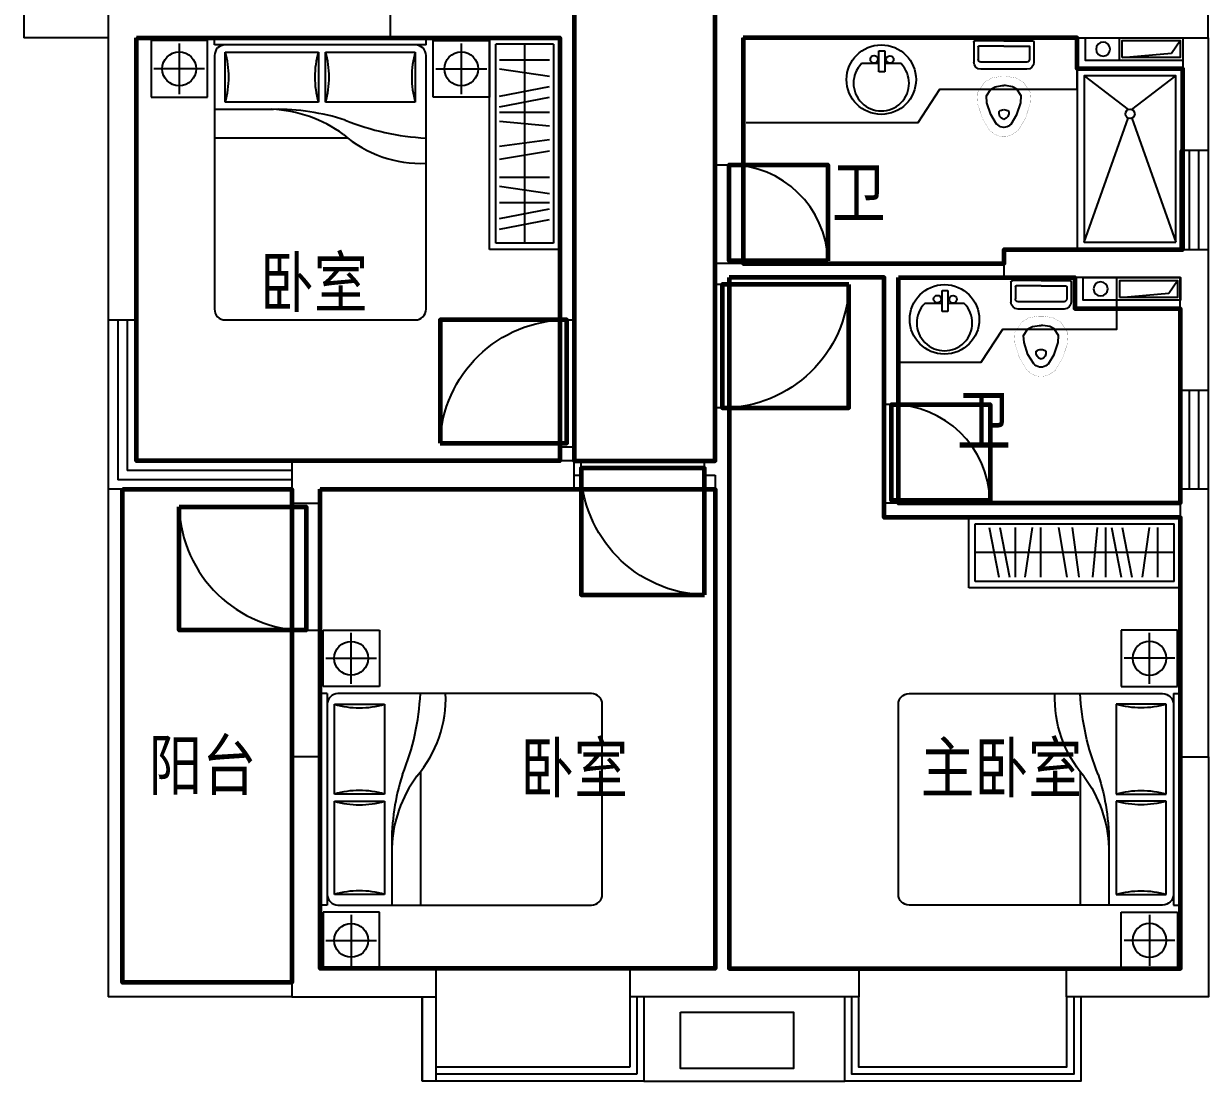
# Model space of a CAD drawing. Extents: x -355483 to -326583, y -641147 to -611949.
# Drawn here: x -351183 to -342783, y -641147 to -633649 of the extents above; entities that cross this region are included whole.
import ezdxf
from ezdxf.enums import TextEntityAlignment as Align

# ---------------------------------------------------------------- set-up
doc = ezdxf.new("R2010")
doc.units = 0
doc.header["$LTSCALE"] = 1000
doc.header["$MEASUREMENT"] = 0
doc.layers.get('0').update_dxf_attribs({"linetype": 'CONTINUOUS'})
for name, color, linetype in [('EA', 10, 'CONTINUOUS'), ('JG', 8, 'CONTINUOUS'), ('PUB_TEXT', 7, 'CONTINUOUS'), ('WALL', 2, 'CONTINUOUS'), ('WC', 243, 'CONTINUOUS'), ('WINDOW', 3, 'CONTINUOUS'), ('WINDOW_TEXT', 7, 'CONTINUOUS')]:
    doc.layers.add(name, color=color, linetype=linetype)
for name, color, linetype, lineweight in [('GT_卧室', 1, 'CONTINUOUS', 60), ('GT_卫生间', 5, 'CONTINUOUS', 60), ('GT_过道', 30, 'CONTINUOUS', 60), ('GT_门', 245, 'CONTINUOUS', 60), ('GT_阳台', 6, 'CONTINUOUS', 60)]:
    doc.layers.add(name, color=color, linetype=linetype, lineweight=lineweight)
doc.styles.add('-黑体', font='simhei.ttf', dxfattribs={"width": 0.7})
doc.styles.add('DIM_FONT', font='ROMAND.shx', dxfattribs={"width": 0.7})
doc.styles.add('SIMPLEX', font='SIMPLEX.SHX')
doc.styles.get("Standard").update_dxf_attribs({"font": 'GBENOR', "bigfont": 'GBCBIG'})

# ---------------------------------------------------------------- blocks, each defined once
blk = doc.blocks.new('A$C316D69A5')
at = {"layer": 'JG'}
for p, q in [((20, 2400), (420, 2400)), ((20, 2000), (20, 2400)), ((220, 2020), (220, 2380)), ((420, 2400), (420, 2000)), ((40, 2200), (400, 2200)), ((50, 1950), (0, 1950)), ((0, 1950), (0, 450)), ((420, 2000), (20, 2000)), ((50, 1950), (50, 450)), ((1923.8, 1950), (126.2, 1950)), ((100.8, 1873.8), (456.4, 1873.8)), ((100.8, 1237.4), (100.8, 1873.8)), ((456.4, 1873.8), (456.4, 1237.4)), ((2000, 526.2), (2000, 1873.8)), ((710.4, 1389.8), (710.4, 450)), ((456.4, 1237.4), (100.8, 1237.4)), ((100.8, 1186.6), (456.4, 1186.6)), ((100.8, 526.2), (100.8, 1186.6)), ((456.4, 1186.6), (456.4, 526.2)), ((507.2, 869.1), (507.2, 450)), ((456.4, 526.2), (100.8, 526.2)), ((50, 450), (0, 450)), ((126.2, 450), (1923.8, 450)), ((420, 400), (20, 400)), ((20, 400), (20, 0)), ((220, 380), (220, 20)), ((420, 0), (420, 400)), ((40, 200), (400, 200)), ((20, 0), (420, 0))]:
    blk.add_line(p, q, dxfattribs=at)
for centre in [(220, 2200), (220, 200)]:
    blk.add_circle(centre, 120, dxfattribs=at)
for centre, radius, start, end in [((126.2, 1873.8), 76.2, 90, 180), ((-1016.8, 2032.4), 1729.2, 337.73165, 357.27004), ((53, 1913.8), 837.4, 318.99818, 2.47753), ((1923.8, 1873.8), 76.2, 360, 90), ((278.6, 2483.4), 635, 253.73979, 286.2602), ((2101.1, 889.7), 1594, 162.19663, 180.74184), ((1440, 815), 933.8, 143.95969, 177.46022), ((278.6, 627.8), 635, 73.73979, 106.2602), ((278.6, 1796.2), 635, 253.73979, 286.2602), ((126.2, 526.2), 76.2, 180, 270), ((278.6, -83.4), 635, 73.73979, 106.2602), ((1923.8, 526.2), 76.2, 270, 360)]:
    blk.add_arc(centre, radius, start, end, dxfattribs=at)
at = {"layer": 'JG', "style": 'DIM_FONT', "text_generation_flag": 2, "width": 0.8, "flags": 9}
for tag in ['YSIZE', 'XSIZE']:
    blk.add_attdef(tag, (0, 1950), '', height=0.5, rotation=180, dxfattribs=at)
at = {"layer": 'JG', "style": 'DIM_FONT', "width": 0.8, "flags": 9}
for tag in ['YSIZE', 'XSIZE']:
    blk.add_attdef(tag, (20, 2000), '', height=0.5, rotation=360, dxfattribs=at)
at = {"layer": 'JG', "style": 'DIM_FONT', "oblique": -180, "text_generation_flag": 4, "width": 0.8, "flags": 9}
for tag in ['YSIZE', 'XSIZE']:
    blk.add_attdef(tag, (20, 400), '', height=0.5, rotation=360, dxfattribs=at)
blk = doc.blocks.new('_C10CTM')
for p, q in [((1500, 499.5), (0, 499.5)), ((0, 0), (0, 499.5)), ((1455, 454.5), (45, 454.5)), ((45, 45), (45, 454.5)), ((159.3, 74.6), (159.3, 428)), ((221.1, 428), (272.4, 74.6)), ((413.8, 428), (344.5, 74.6)), ((489.8, 428), (420.5, 74.6)), ((529.7, 74.6), (529.7, 428)), ((591.5, 428), (624.7, 74.6)), ((768.3, 428), (720.8, 74.6)), ((804.4, 74.6), (862.3, 428)), ((990.6, 74.6), (990.6, 428)), ((1052.3, 428), (1103.6, 74.6)), ((1169.2, 74.6), (1169.2, 428)), ((1281.4, 428), (1212, 74.6)), ((1357.4, 428), (1288, 74.6)), ((1455, 45), (1455, 454.5)), ((1500, 0), (1500, 499.5)), ((47.1, 251.2), (1455, 251.2)), ((0, 0), (1500, 0)), ((45, 45), (1455, 45))]:
    blk.add_line(p, q)
at = {"style": 'DIM_FONT', "width": 0.8, "flags": 9}
for tag in ['YSIZE', 'XSIZE']:
    blk.add_attdef(tag, (0, 0), '', height=0.5, dxfattribs=at)
blk = doc.blocks.new('M_E33IEP')
for p, q in [((135.1, 135.3), (135.1, 19.6)), ((43.6, -21.1), (43.6, 19.6)), ((43.6, 19.6), (193.6, 19.6)), ((193.6, 19.6), (193.6, -21.1)), ((193.6, -21.1), (43.6, -21.1)), ((135.1, -21.1), (135.1, -144.4))]:
    blk.add_line(p, q)
for centre, radius in [((248.3, -4.6), 246.4), ((105.9, 56.4), 26.7), ((104.6, -55.4), 26.7)]:
    blk.add_circle(centre, radius)
blk.add_arc((273.7, -4.6), 196.9, 225.25267, 134.74733)
at = {"style": 'DIM_FONT', "width": 0.8, "flags": 9}
for tag in ['YSIZE', 'XSIZE']:
    blk.add_attdef(tag, (0, 0), '', height=0.5, dxfattribs=at)
at = {"width": 0.8, "flags": 9}
for tag in ['XSIZE', 'YSIZE']:
    blk.add_attdef(tag, (1.9, -251), '', height=150, dxfattribs=at)
blk = doc.blocks.new('M_E7')
for p, q in [((-10, 111.7), (-151.3, 111.7)), ((0, -101.7), (0, 101.7)), ((-201.3, 61.7), (-201.3, -265.1)), ((-149.8, 60.8), (-149.8, -264.1)), ((-41.4, 80.8), (-129.8, 80.8)), ((-36.4, -101.7), (-36.4, 75.8)), ((-36.4, -101.7), (-36.4, -279.1)), ((0, -101.7), (0, -305.1)), ((-10, -315.1), (-151.3, -315.1)), ((-41.4, -284.1), (-129.8, -284.1))]:
    blk.add_line(p, q)
at = {"const_width": 1}
for points in [[(-651.5, -24.2), (-636.8, -1.2), (-550.4, 50.7), (-450.5, 83.3), (-371.3, 88.4), (-294, 36.9), (-262.2, -17.7), (-251.9, -84.3), (-251.9, -101.7)], [(-650.7, -180.4), (-636.8, -202.2), (-550.4, -254.1), (-450.5, -286.7), (-371.3, -291.8), (-294, -240.3), (-262.2, -185.7), (-251.9, -119.1), (-251.9, -101.7)]]:
    blk.add_lwpolyline(points, dxfattribs=at)
for points in [[(-596.6, -59.2), (-590.1, -49.1), (-523.1, -8.9), (-438.1, 18.9), (-389.1, 22), (-342.7, -8.9), (-324.7, -39.9), (-317, -89.3), (-317, -101.7)], [(-595.8, -145.3), (-590.1, -154.2), (-523.1, -194.5), (-438.1, -222.3), (-389.1, -225.4), (-342.7, -194.5), (-324.7, -163.5), (-317, -114), (-317, -101.7)]]:
    blk.add_lwpolyline(points)
blk.add_lwpolyline([(-644.2, -14.8, 0.39866), (-642.7, -190.6, 0.39866)], format="xyb", dxfattribs=at)
for centre, radius, start, end in [((-151.3, 61.7), 50, 90, 180), ((-10, 101.7), 10, 0, 90), ((-129.8, 60.8), 20, 90, 180), ((-41.4, 75.8), 5, 0, 90), ((-550.8, -101.9), 62.6, 137.03811, 223.97897), ((-510.5, -114.3), 47.8, 77.26414, 164.66522), ((-541.2, -102.8), 54.1, 1.1332, 40.38164), ((-510.5, -89), 47.8, 195.33478, 282.73586), ((-541.2, -100.6), 54.1, 319.61836, 358.8668), ((-151.3, -265.1), 50, 180, 270), ((-129.8, -264.1), 20, 180, 270), ((-41.4, -279.1), 5, 270, 0), ((-10, -305.1), 10, 270, 0)]:
    blk.add_arc(centre, radius, start, end)
at = {"width": 0.8, "flags": 9}
for tag in ['XSIZE', 'YSIZE']:
    blk.add_attdef(tag, (0, 0), '', height=0.5, dxfattribs=at)
blk = doc.blocks.new('M_A2ZXL')
blk.add_line((-0.4717, 0), (-0.4717, -0.9996))
blk.add_arc((-0.5, 0), 1, 271.62314, 0)
blk = doc.blocks.new('_WBLK')
for p, q in [((-0.5, 0.5), (0.5, 0.5)), ((0.5, 0.167), (-0.5, 0.167)), ((0.5, -0.167), (-0.5, -0.167)), ((-0.5, -0.5), (0.5, -0.5))]:
    blk.add_line(p, q)
at = {"layer": 'WINDOW_TEXT', "style": 'SIMPLEX', "flags": 9}
blk.add_attdef('A', text='', height=1, dxfattribs=at).set_placement((0, 1.5), align=Align.MIDDLE)
blk = doc.blocks.new('A$C46BA648A')
at = {"color": 1}
for p, q in [((50.3, 667.8), (140, 730)), ((20, 320), (50.3, 667.8)), ((0, 300), (160, 300))]:
    blk.add_line(p, q, dxfattribs=at)
for points in [[(0, 60), (160, 60), (160, 750), (0, 750)], [(20, 320), (140, 320), (140, 730), (20, 730)]]:
    blk.add_lwpolyline(points, close=True, dxfattribs=at)
blk.add_circle((79.5, 184.1), 50, dxfattribs=at)
at = {"layer": 'WALL', "linetype": 'Continuous'}
for points in [[(-60, 750), (-60, 0), (160, 0)], [(0, 750), (0, 60), (160, 60)]]:
    blk.add_lwpolyline(points, dxfattribs=at)

msp = doc.modelspace()

# ---------------------------------------------------------------- linework, layer by layer
at = {"layer": 'EA'}
msp.add_lwpolyline([(-346525.1, -640657.4), (-345725.1, -640657.4), (-345725.1, -641057.4), (-346525.1, -641057.4)], close=True, dxfattribs=at)
at = {"layer": 'GT_卧室'}
for points in [[(-350383.1, -633749), (-347380.7, -633749), (-347380.7, -636749), (-350383.1, -636749), (-350383.1, -633749)], [(-346180.7, -635449), (-346180.7, -640347), (-342980.7, -640347), (-342980.7, -637149), (-345080.7, -637149), (-345080.7, -635449), (-346180.7, -635449)], [(-349080.7, -636949), (-346280.7, -636949), (-346280.7, -640347), (-349080.7, -640347), (-349080.7, -636949)]]:
    msp.add_lwpolyline(points, dxfattribs=at)
at = {"layer": 'GT_卫生间'}
for points in [[(-346080.7, -633749), (-346080.7, -635349), (-344230.7, -635349), (-344230.7, -635249), (-342983.1, -635249), (-342963.1, -635249), (-342963.1, -633969), (-343713.1, -633969), (-343713.1, -633749), (-346080.7, -633749)], [(-344980.7, -635449), (-343730.7, -635449), (-343730.7, -635669), (-342983.1, -635669), (-342983.1, -637049), (-344980.7, -637049), (-344980.7, -635449)]]:
    msp.add_lwpolyline(points, dxfattribs=at)
at = {"layer": 'GT_过道'}
msp.add_lwpolyline([(-347280.7, -633549), (-347280.7, -636649), (-347280.7, -636749), (-346280.7, -636749), (-346280.7, -633549), (-347280.7, -633549)], dxfattribs=at)
at = {"layer": 'GT_门'}
for points in [[(-345481, -635329.2), (-346180.7, -635329.2), (-346180.7, -634649), (-345481, -634649), (-345481, -635329.2)], [(-345331, -635499), (-346230.7, -635499), (-346230.7, -636373.5), (-345331, -636373.5), (-345331, -635499)], [(-348230.3, -636623.5), (-347330.7, -636623.5), (-347330.7, -635749), (-348230.3, -635749), (-348230.3, -636623.5)], [(-344331, -637029.2), (-345030.7, -637029.2), (-345030.7, -636349), (-344331, -636349), (-344331, -637029.2)], [(-346356.2, -637698.7), (-346356.2, -636799), (-347230.7, -636799), (-347230.7, -637698.7), (-346356.2, -637698.7)], [(-350080.3, -637074.5), (-349180.7, -637074.5), (-349180.7, -637949), (-350080.3, -637949), (-350080.3, -637074.5)]]:
    msp.add_lwpolyline(points, dxfattribs=at)
at = {"layer": 'GT_阳台'}
msp.add_lwpolyline([(-350483.1, -636949), (-349280.7, -636949), (-349280.7, -640447), (-350483.1, -640447), (-350483.1, -636949)], dxfattribs=at)
at = {"layer": 'WALL'}
for p, q in [((-351183.1, -633549), (-351183.1, -633749)), ((-347280.7, -633549), (-347280.7, -635749)), ((-350583.1, -633749), (-351183.1, -633749)), ((-349183.1, -633749), (-347380.7, -633749)), ((-347380.7, -633749), (-347380.7, -635749)), ((-342963.1, -633749), (-342963.1, -634565.5)), ((-342783.1, -633749), (-342783.1, -634449)), ((-342783.1, -633849), (-342783.1, -634549)), ((-342783.1, -634549), (-342983.1, -634549)), ((-346280.7, -635499), (-346280.7, -635349)), ((-346180.7, -635349), (-346280.7, -635349)), ((-346180.7, -635349), (-346180.7, -635349)), ((-344230.7, -635349), (-346180.7, -635349)), ((-346180.7, -635449), (-346180.7, -635499)), ((-345080.7, -635449), (-346180.7, -635449)), ((-345080.7, -635449), (-345080.7, -636349)), ((-344230.7, -635449), (-344980.7, -635449)), ((-344980.7, -635449), (-344980.7, -636349)), ((-346180.7, -635499), (-346280.7, -635499)), ((-347380.7, -635749), (-347280.7, -635749)), ((-342783.1, -636248.7), (-342983.1, -636248.7)), ((-342983.1, -636248.7), (-342983.1, -636248.7)), ((-342783.1, -636248.7), (-342783.1, -636248.7)), ((-346280.7, -636749), (-346280.7, -636373.5)), ((-346180.7, -636373.5), (-346280.7, -636373.5)), ((-346180.7, -636373.5), (-346180.7, -640347)), ((-344980.7, -636349), (-345080.7, -636349)), ((-347380.7, -636649), (-347280.7, -636649)), ((-347380.7, -636649), (-347380.7, -636749)), ((-347280.7, -636649), (-347280.7, -636749)), ((-347280.7, -636749), (-347230.7, -636749)), ((-347230.7, -636849), (-347230.7, -636749)), ((-346356.2, -636849), (-346356.2, -636749)), ((-346356.2, -636749), (-346280.7, -636749)), ((-347280.7, -636849), (-347230.7, -636849)), ((-346356.2, -636849), (-346280.7, -636849)), ((-346280.7, -636849), (-346280.7, -640347)), ((-342783.1, -636948.7), (-342983.1, -636948.7)), ((-342983.1, -636948.7), (-342983.1, -638847)), ((-342783.1, -636948.7), (-342783.1, -638847)), ((-342980.7, -637049), (-345080.7, -637049)), ((-345080.7, -637049), (-345080.7, -637149)), ((-342980.7, -637149), (-345080.7, -637149)), ((-349280.7, -637949), (-349280.7, -638847)), ((-349280.7, -637949), (-349080.7, -637949)), ((-349080.7, -637949), (-349080.7, -638847)), ((-346884.7, -640347), (-346884.7, -640547)), ((-346884.7, -640347), (-346280.7, -640347)), ((-345260.2, -640347), (-346180.7, -640347)), ((-345260.2, -640347), (-345260.2, -640547)), ((-348357.3, -640547), (-348357.3, -641147)), ((-348357.3, -641147), (-348357.3, -640547)), ((-348257.3, -641147), (-348257.3, -640547)), ((-346080.7, -640547), (-346884.7, -640547)), ((-345260.2, -640547), (-346080.7, -640547)), ((-346080.7, -640547), (-346080.7, -640547)), ((-348257.3, -641147), (-348357.3, -641147))]:
    msp.add_line(p, q, dxfattribs=at)
msp.add_lwpolyline([(-342983.1, -633549), (-346280.7, -633549), (-346280.7, -633749), (-346280.7, -634649), (-346080.7, -634649), (-346080.7, -633749), (-342983.1, -633749), (-342983.1, -633749), (-342783.1, -633749), (-342783.1, -633749), (-342783.1, -633749), (-342783.1, -633649), (-342783.1, -631699.8), (-342983.1, -631699.8), (-342983.1, -633549)], dxfattribs=at)
for points in [[(-350583.1, -633749), (-350583.1, -635749), (-350383.1, -635749), (-350383.1, -633749), (-348583.1, -633749), (-348583.1, -633549), (-350583.1, -633549)], [(-342783.1, -635449), (-342783.1, -636248.7), (-342983.1, -636248.7), (-342983.1, -635449), (-344230.7, -635449), (-344230.7, -635249), (-342783.1, -635249)], [(-349280.7, -636949), (-349280.7, -637049), (-349080.7, -637049), (-349080.7, -636949), (-347280.7, -636949), (-347280.7, -636749), (-349280.7, -636749)], [(-349080.7, -640547), (-348257.3, -640547), (-348257.3, -640347), (-349080.7, -640347), (-349080.7, -638847), (-349280.7, -638847), (-349280.7, -640547)], [(-342980.7, -640547), (-343787.6, -640547), (-343787.6, -640347), (-342980.7, -640347), (-342980.7, -638847), (-342780.7, -638847), (-342780.7, -640547)]]:
    msp.add_lwpolyline(points, close=True, dxfattribs=at)
at = {"layer": 'WC'}
for p, q in [((-343663.1, -634019), (-343351.2, -634258.1)), ((-343325.1, -634258.1), (-343013.1, -634019)), ((-343663.1, -635199), (-343351.2, -634318.8)), ((-343325.1, -634318.8), (-343013.1, -635199))]:
    msp.add_line(p, q, dxfattribs=at)
for points in [[(-346060.7, -634349), (-344841, -634349), (-344687.3, -634114.2), (-343713.1, -634114.2), (-343713.1, -633749)], [(-342963.1, -634544), (-342963.1, -633969), (-343713.1, -633969), (-343713.1, -635249), (-342963.1, -635249), (-342963.1, -635044)], [(-344980.7, -636049), (-344394.8, -636049), (-344241, -635814.2), (-343430.7, -635814.2), (-343430.7, -635449)]]:
    msp.add_lwpolyline(points, dxfattribs=at)
msp.add_lwpolyline([(-343013.1, -635199), (-343013.1, -634019), (-343663.1, -634019), (-343663.1, -635199)], close=True, dxfattribs=at)
msp.add_circle((-343338.1, -634288.5), 33, dxfattribs=at)
at = {"layer": 'WINDOW'}
for p, q in [((-346180.7, -634649), (-346180.7, -635349)), ((-350583.2, -635749), (-350583.2, -636949)), ((-350516.5, -635749), (-350516.5, -636882.4)), ((-350449.8, -635749), (-350449.8, -636815.7)), ((-350383.1, -635749), (-350383.1, -636749)), ((-344980.7, -636349), (-344980.7, -637049)), ((-349280.7, -636749), (-350383.1, -636749)), ((-349280.7, -636882.4), (-350516.5, -636882.4)), ((-349280.7, -636815.7), (-350449.8, -636815.7)), ((-350583.2, -636949), (-350583.2, -640547)), ((-349280.7, -636949), (-350583.2, -636949)), ((-350483.1, -636949), (-350483.1, -640447)), ((-349280.7, -637949), (-349280.7, -637049)), ((-348257.3, -640347), (-346884.7, -640347)), ((-345260.2, -640347), (-343787.6, -640347)), ((-349280.7, -640447), (-350483.1, -640447)), ((-349280.7, -640547), (-350583.2, -640547)), ((-346884.7, -640547), (-346884.7, -641047)), ((-346834.7, -640547), (-346834.7, -641097)), ((-346784.7, -640547), (-346784.7, -641147)), ((-346884.7, -641047), (-348257.3, -641047)), ((-346834.7, -641097), (-348257.3, -641097)), ((-346784.7, -641147), (-348257.3, -641147)), ((-346784.7, -641147), (-345360.2, -641147))]:
    msp.add_line(p, q, dxfattribs=at)
for points in [[(-343687.6, -640547), (-343687.6, -641147), (-345360.2, -641147), (-345360.2, -640547)], [(-343737.6, -640547), (-343737.6, -641097), (-345310.2, -641097), (-345310.2, -640547)], [(-343787.6, -640547), (-343787.6, -641047), (-345260.2, -641047), (-345260.2, -640547)]]:
    msp.add_lwpolyline(points, dxfattribs=at)

# ---------------------------------------------------------------- block references
at = {"rotation": 270}
msp.add_blockref('A$C316D69A5', (-350280.2, -633749), dxfattribs=at)
at = {"xscale": -1, "rotation": 270}
for p in [(-343713.1, -633909), (-343730.7, -635609)]:
    msp.add_blockref('A$C46BA648A', p, dxfattribs=at)
msp.add_blockref('A$C316D69A5', (-349080.7, -640348))
at = {"xscale": -1}
msp.add_blockref('A$C316D69A5', (-342980.7, -640348), dxfattribs=at)
at = {"layer": 'JG', "xscale": -1, "rotation": 90}
msp.add_blockref('_C10CTM', (-347380.7, -633749), dxfattribs=at)
at = {"layer": 'JG', "xscale": -1}
msp.add_blockref('_C10CTM', (-342980.7, -637648.5), dxfattribs=at)
at = {"layer": 'WC', "xscale": -1, "rotation": 270}
for p in [(-344131, -633770.8), (-343867.2, -635470.8)]:
    msp.add_blockref('M_E7', p, dxfattribs=at)
at = {"layer": 'WC', "extrusion": (0, 0, -1), "xscale": -1, "zscale": -1, "rotation": 90}
for p in [(345097.4, -633797), (344649.1, -635497)]:
    msp.add_blockref('M_E33IEP', p, dxfattribs=at)
at = {"layer": 'WINDOW'}
for name, p, xscale, yscale, zscale, rotation in [('_WBLK', (-342883.1, -634899), 700, 200, 700, 270), ('M_A2ZXL', (-346180.7, -634999), 700, 700, 700, 90), ('M_A2ZXL', (-346230.7, -635923.5), -900, 900, 900, 90), ('M_A2ZXL', (-347330.7, -636199), -900, 900, 900, 270), ('_WBLK', (-342883.1, -636598.7), 700, 200, 700, 270), ('M_A2ZXL', (-345030.7, -636699), 700, 700, 700, 90), ('M_A2ZXL', (-349180.7, -637499), 900, 900, 900, 270)]:
    msp.add_blockref(name, p, dxfattribs=dict(at, xscale=xscale, yscale=yscale, zscale=zscale, rotation=rotation))
at = {"layer": 'WINDOW', "xscale": -900, "yscale": 900, "zscale": 900}
msp.add_blockref('M_A2ZXL', (-346780.7, -636799), dxfattribs=at)

# ---------------------------------------------------------------- texts
at = {"layer": 'PUB_TEXT', "linetype": 'Continuous', "style": '-黑体', "width": 0.8}
for s, p in [('卫', (-345452, -635019.7)), ('卧室', (-349507.9, -635656.9)), ('卫', (-344565.2, -636633.2)), ('阳台', (-350297.7, -639079.4)), ('卧室', (-347662.7, -639098.5)), ('主卧室', (-344823.7, -639098.5))]:
    msp.add_text(s, height=350, dxfattribs=at).set_placement(p)

doc.saveas('drawing.dxf')
